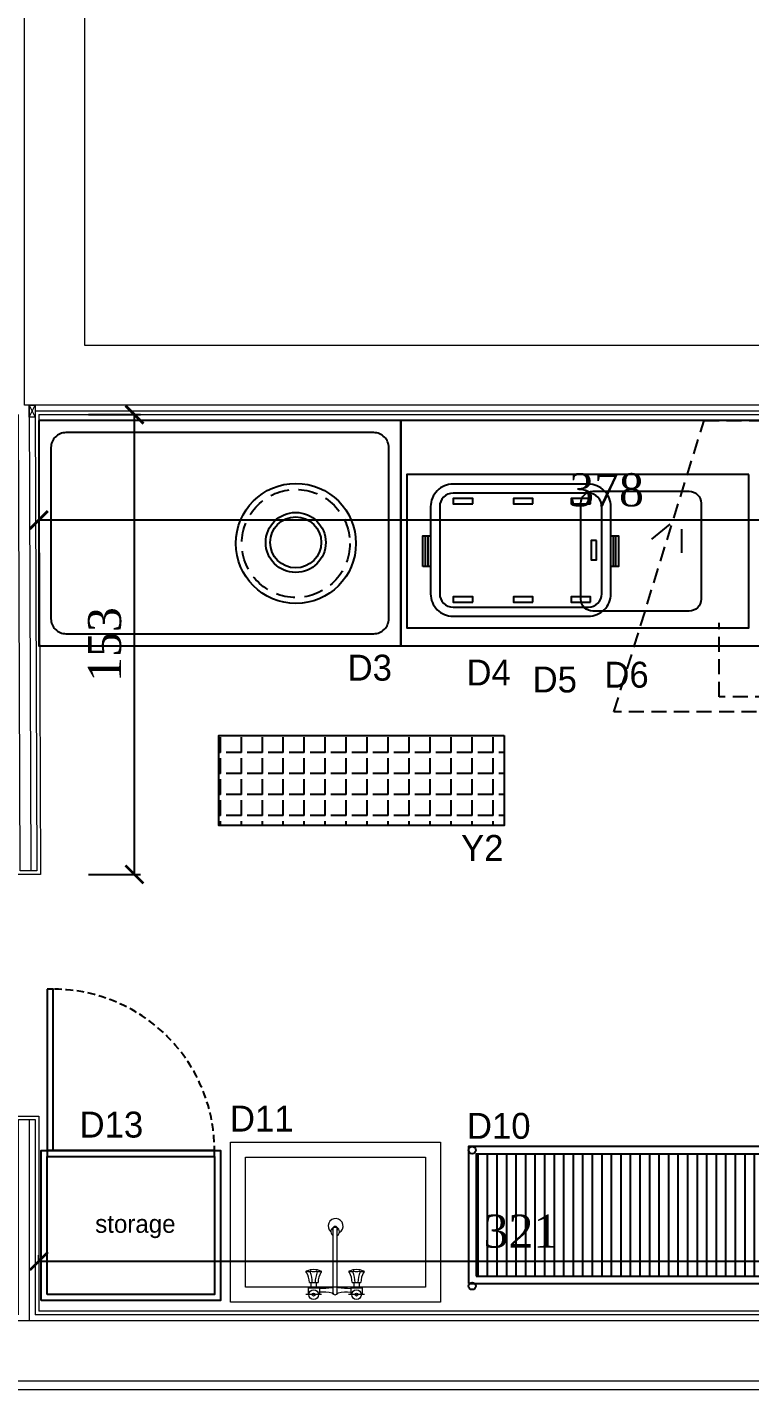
# Model space of a CAD drawing. Header units: millimetres. Extents: x 106699 to 122058, y 158555 to 162844.
# Drawn here: x 113648 to 113888.6, y 161696.4 to 162150.4 of the extents above; entities that cross this region are included whole.
import ezdxf
from ezdxf.enums import TextEntityAlignment as Align

# ---------------------------------------------------------------- set-up
doc = ezdxf.new("R2010")
doc.units = ezdxf.units.MM
doc.linetypes.add('1+1 TİP C$0$1+1 TİP C$0$A BLOK 2+1 TİP A$0$A BLOK 2+1 TİP A$0$A Blok TİP-6 (2+1)$0$HIDDEN', pattern=[9.525, 6.35, -3.175])
doc.linetypes.add('300_Z4_FCD_F03$0$GESTRICHELT', pattern=[0.75, 0.5, -0.25])
for name, color, linetype, lineweight in [('300_Z4_STR_F03$0$AUDIT_D_220920114151-103', 251, 'Continuous', 5), ('no3_mermer gorunus on', 31, 'Continuous', 15), ('Q-SPCQ', 91, 'Continuous', 9)]:
    doc.layers.add(name, color=color, linetype=linetype, lineweight=lineweight)
doc.layers.add('S2000-002 Çizgi', color=7, linetype='Continuous')
doc.styles.add('ROMANSTW', font='georgia.ttf')
doc.styles.get("Standard").update_dxf_attribs({"font": 'arial.ttf'})
doc.styles.add('TAKSİM', font='GOTHIC.TTF', dxfattribs={"height": 20})
doc.dimstyles.new('M1', dxfattribs={"dimtxt": 11, "dimasz": 6, "dimexe": 2, "dimexo": 16, "dimgap": 3, "dimtad": 1, "dimdec": 0, "dimzin": 12, "dimdsep": 46, "dimtxsty": 'ROMANSTW', "dimblk": 'ARCHTICK', "dimcen": 0.09, "dimclrd": 251, "dimclre": 251, "dimclrt": 1, "dimadec": 0, "dimazin": 0, "dimtfac": 1, "dimtdec": 0, "dimtix": 1, "dimtmove": 0, "dimatfit": 3, "dimldrblk": 'ARCHTICK', "dimfxl": 1, "dimtolj": 1, "dimtzin": 0, "dimarcsym": 0})

# ---------------------------------------------------------------- blocks, each defined once
blk = doc.blocks.new('_ArchTick')
at = {"color": 0, "linetype": 'ByBlock', "const_width": 0.15}
blk.add_lwpolyline([(-0.5, -0.5), (0.5, 0.5)], dxfattribs=at)
blk = doc.blocks.new('*D455')
at = {"layer": 'Defpoints', "color": 0, "transparency": 16777216}
for p in [(2453.65, 546.41), (2132.53, 529.74), (2453.65, 529.74)]:
    blk.add_point(p, dxfattribs=at)
at = {"layer": 'S2000-002 Çizgi', "color": 251, "lineweight": -2, "transparency": 16777216}
for p, q in [((2132.53, 545.74), (2132.53, 548.41)), ((2132.53, 546.41), (2453.65, 546.41)), ((2453.65, 545.74), (2453.65, 548.41))]:
    blk.add_line(p, q, dxfattribs=at)
at = {"layer": 'S2000-002 Çizgi', "color": 251, "lineweight": -2, "transparency": 16777216, "xscale": 6, "yscale": 6, "zscale": 6, "rotation": 180}
blk.add_blockref('_ArchTick', (2132.53, 546.41), dxfattribs=at)
at = {"layer": 'S2000-002 Çizgi', "color": 251, "lineweight": -2, "transparency": 16777216, "xscale": 6, "yscale": 6, "zscale": 6}
blk.add_blockref('_ArchTick', (2453.65, 546.41), dxfattribs=at)
at = {"layer": 'S2000-002 Çizgi', "color": 1, "true_color": 0xff0000, "transparency": 16777216, "insert": (2293.09, 556.31), "char_height": 11, "attachment_point": 5, "style": 'ROMANSTW'}
blk.add_mtext('\\A1;321', dxfattribs=at)
blk = doc.blocks.new('*D442')
at = {"layer": 'Defpoints', "color": 0, "transparency": 16777216}
for p in [(2132.53, 812.17), (2510.65, 812.17), (2510.65, 793.37)]:
    blk.add_point(p, dxfattribs=at)
at = {"layer": 'S2000-002 Çizgi', "color": 251, "lineweight": -2, "transparency": 16777216}
for p, q in [((2132.53, 796.17), (2132.53, 791.37)), ((2510.65, 796.17), (2510.65, 791.37)), ((2132.53, 793.37), (2510.65, 793.37))]:
    blk.add_line(p, q, dxfattribs=at)
at = {"layer": 'S2000-002 Çizgi', "color": 251, "lineweight": -2, "transparency": 16777216, "xscale": 6, "yscale": 6, "zscale": 6, "rotation": 180}
blk.add_blockref('_ArchTick', (2132.53, 793.37), dxfattribs=at)
at = {"layer": 'S2000-002 Çizgi', "color": 251, "lineweight": -2, "transparency": 16777216, "xscale": 6, "yscale": 6, "zscale": 6}
blk.add_blockref('_ArchTick', (2510.65, 793.37), dxfattribs=at)
at = {"layer": 'S2000-002 Çizgi', "color": 1, "true_color": 0xff0000, "transparency": 16777216, "insert": (2321.59, 803.33), "char_height": 11, "attachment_point": 5, "style": 'ROMANSTW'}
blk.add_mtext('\\A1;378', dxfattribs=at)
blk = doc.blocks.new('*D473')
at = {"layer": 'Defpoints', "color": 0, "transparency": 16777216}
for p in [(2133.03, 828.46), (2164.36, 828.46), (2133.03, 675.25)]:
    blk.add_point(p, dxfattribs=at)
at = {"layer": 'S2000-002 Çizgi', "color": 251, "lineweight": -2, "transparency": 16777216}
for p, q in [((2149.03, 828.46), (2166.36, 828.46)), ((2164.36, 675.25), (2164.36, 828.46)), ((2149.03, 675.25), (2166.36, 675.25))]:
    blk.add_line(p, q, dxfattribs=at)
at = {"layer": 'S2000-002 Çizgi', "color": 251, "lineweight": -2, "transparency": 16777216, "xscale": 6, "yscale": 6, "zscale": 6}
for p, rotation in [((2164.36, 828.46), 90), ((2164.36, 675.25), 270)]:
    blk.add_blockref('_ArchTick', p, dxfattribs=dict(at, rotation=rotation))
at = {"layer": 'S2000-002 Çizgi', "color": 1, "true_color": 0xff0000, "transparency": 16777216, "insert": (2154.47, 751.85), "char_height": 11, "attachment_point": 5, "rotation": 90, "style": 'ROMANSTW'}
blk.add_mtext('\\A1;153', dxfattribs=at)
blk = doc.blocks.new('143112311')
at = {"layer": 'Q-SPCQ'}
for p, q in [((17067.5, -6864.9), (17067.5, -6811.56)), ((17067.5, -6811.56), (17137.5, -6811.56)), ((17092.83, -6814.08), (17098.15, -6814.08)), ((17093.59, -6816.33), (17093.59, -6814.07)), ((17097.39, -6816.33), (17097.39, -6814.07)), ((17107.11, -6814.08), (17112.43, -6814.08)), ((17107.84, -6816.33), (17107.84, -6814.06)), ((17111.64, -6816.33), (17111.64, -6814.06)), ((17137.5, -6811.56), (17137.5, -6864.9)), ((17072.5, -6859.9), (17072.5, -6816.56)), ((17072.5, -6816.56), (17132.5, -6816.56)), ((17097.39, -6816.33), (17093.59, -6816.33)), ((17096.92, -6818.15), (17094.07, -6818.15)), ((17094.54, -6816.33), (17094.54, -6818.15)), ((17096.44, -6818.15), (17096.44, -6816.33)), ((17101.91, -6814.77), (17101.91, -6835.96)), ((17103.33, -6835.96), (17103.33, -6814.77)), ((17111.64, -6816.33), (17107.84, -6816.33)), ((17111.17, -6818.15), (17108.32, -6818.15)), ((17108.79, -6816.33), (17108.79, -6818.15)), ((17110.69, -6818.15), (17110.69, -6816.33)), ((17132.5, -6816.56), (17132.5, -6859.9)), ((17132.5, -6859.9), (17072.5, -6859.9)), ((17137.5, -6864.9), (17067.5, -6864.9))]:
    blk.add_line(p, q, dxfattribs=at)
for centre, radius in [((17095.49, -6814.08), 1.6), ((17095.49, -6814.08), 0.475), ((17109.77, -6814.08), 1.6), ((17109.77, -6814.08), 0.475)]:
    blk.add_circle(centre, radius, dxfattribs=at)
for centre, radius, start, end in [((17102.62, -6815.55), 1.38, 110.4969, 137.7831), ((17102.62, -6814.77), 0.713, 359.9998, 179.9998), ((17102.62, -6815.55), 1.38, 45.3387, 69.7886), ((17086.79, -6817.87), 7.28, 330.3141, 357.7949), ((17085.93, -6818.15), 9.08, 337.2326, 359.9998), ((17105.05, -6818.15), 9.08, 179.9998, 202.7671), ((17104.19, -6817.87), 7.28, 182.2048, 209.6856), ((17098.82, -6801.27), 13.63, 264.0038, 281.7769), ((17097.77, -6841.92), 25.74, 81.4403, 90.8363), ((17102.62, -6815.55), 1.38, 222.2166, 238.8994), ((17102.62, -6815.55), 1.38, 300.9144, 317.7831), ((17106.62, -6801.55), 13.36, 256.9205, 275.2574), ((17106.92, -6835.03), 18.84, 87.1999, 100.0089), ((17101.04, -6817.87), 7.28, 330.3141, 357.7949), ((17100.18, -6818.15), 9.08, 337.2326, 359.9998), ((17119.3, -6818.15), 9.08, 179.9998, 202.7671), ((17118.44, -6817.87), 7.28, 182.2048, 209.6856), ((17093.12, -6821.71), 0.238, 89.9993, 270.0003), ((17093.83, -6823.58), 1.78, 71.8657, 113.5741), ((17095.49, -6816.25), 6.17, 247.3534, 292.6462), ((17094.54, -6821.71), 0.238, 146.4255, 270.0003), ((17095.49, -6824.74), 2.95, 71.2125, 108.7871), ((17096.44, -6821.71), 0.238, 269.9993, 33.5742), ((17097.15, -6823.58), 1.79, 66.4808, 113.5188), ((17097.87, -6821.71), 0.238, 269.9993, 90.0003), ((17097.87, -6821.71), 0.238, 89.9993, 89.9998), ((17097.87, -6821.71), 0.238, 269.9998, 89.9998), ((17097.87, -6821.71), 0.238, 269.9993, 269.9998), ((17107.37, -6821.71), 0.238, 89.9993, 270.0003), ((17108.08, -6823.58), 1.78, 71.8657, 113.5741), ((17109.74, -6816.25), 6.17, 247.3534, 292.6462), ((17108.79, -6821.71), 0.238, 146.4255, 270.0003), ((17109.74, -6824.74), 2.95, 71.2125, 108.7871), ((17110.69, -6821.71), 0.238, 269.9993, 33.5742), ((17111.4, -6823.58), 1.79, 66.4808, 113.5188), ((17112.12, -6821.71), 0.238, 269.9998, 89.9998), ((17112.12, -6821.71), 0.238, 89.9993, 89.9998), ((17112.12, -6821.71), 0.238, 269.9993, 90.0003), ((17112.12, -6821.71), 0.238, 269.9993, 269.9998), ((17102.45, -6836.96), 2.5, 119.4603, 50.3826), ((17102.62, -6835.06), 1.43, 119.9998, 59.9998), ((17102.62, -6835.96), 0.855, 146.4425, 33.5571), ((17102.62, -6835.96), 0.713, 179.9998, 359.9998)]:
    blk.add_arc(centre, radius, start, end, dxfattribs=at)
blk = doc.blocks.new('A$C0c219aa5')
at = {"color": 4}
for points in [[(187.17, 103.7), (187.17, 50), (189.17, 50), (189.17, 103.7)], [(187.17, 48), (242.87, 48), (242.87, 50), (187.17, 50)], [(187.17, 2), (187.17, 48), (242.87, 48), (242.87, 2)]]:
    blk.add_lwpolyline(points, close=True, dxfattribs=at)
blk.add_lwpolyline([(185.17, 0), (185.17, 50), (244.87, 50), (244.87, 0), (185.17, 0)], dxfattribs=at)
at = {"layer": 'S2000-002 Çizgi', "color": 8, "linetype": '300_Z4_FCD_F03$0$GESTRICHELT', "ltscale": 5, "true_color": 0x7a7a7a}
blk.add_arc((189.17, 50), 53.71, 358.9332, 91.0668, dxfattribs=at)
at = {"color": 4, "insert": (229.9, 28.55, -0.07), "char_height": 6, "width": 229.8961, "attachment_point": 3}
blk.add_mtext('{\\fManrope Light|b0|i0|c162|p2;storage}', dxfattribs=at)
blk = doc.blocks.new('A$C40B23311')
for p, q in [((16.56, 64.24), (26.8, 64.24)), ((16.56, 63.42), (26.8, 63.42)), ((16.56, 1.67), (26.8, 1.67)), ((16.56, 0.85), (26.8, 0.85))]:
    blk.add_line(p, q)
for points in [[(16.56, 65.14), (26.8, 65.14), (26.8, 62.57), (16.56, 62.57)], [(4.67, 48.55), (6.45, 48.55), (6.45, 55.03), (4.67, 55.03)], [(37.47, 48.55), (39.25, 48.55), (39.25, 55.03), (37.47, 55.03)], [(4.67, 28.53), (6.45, 28.53), (6.45, 35.01), (4.67, 35.01)], [(37.47, 28.53), (39.25, 28.53), (39.25, 35.01), (37.47, 35.01)], [(4.67, 9.28), (6.45, 9.28), (6.45, 15.77), (4.67, 15.77)], [(37.47, 9.28), (39.25, 9.28), (39.25, 15.77), (37.47, 15.77)], [(25.24, 7.33), (25.24, 9.12), (18.75, 9.12), (18.75, 7.33)], [(16.56, 2.57), (26.8, 2.57), (26.8, 0), (16.56, 0)]]:
    blk.add_lwpolyline(points, close=True)
for points in [[(44, 10.02), (44, 55.12, 0.414214), (36.55, 62.57), (7.45, 62.57, 0.414214), (0, 55.12), (0, 10.02, 0.414214), (7.45, 2.57), (36.55, 2.57, 0.414214)], [(41, 10.02), (41, 55.12, 0.414214), (36.55, 59.57), (7.45, 59.57, 0.414214), (3, 55.12), (3, 10.02, 0.414214), (7.45, 5.57), (36.55, 5.57, 0.414214)]]:
    blk.add_lwpolyline(points, format="xyb", close=True)
blk = doc.blocks.new('A$Cda6c0cda')
at = {"layer": 'S2000-002 Çizgi', "true_color": 0x7a7a7a}
h = blk.add_hatch(dxfattribs=at)
h.set_pattern_fill('ANGLE', color=8, angle=90)
h.set_pattern_definition([(90, (6918.654, -2134.014), (-6.985, -1e-14), [5.08, -1.905]), (180, (6918.654, -2134.014), (9e-15, -6.985), [5.08, -1.905])])
h.paths.add_polyline_path([(1305.62, 162.28), (1305.62, 192.28), (1400.62, 192.28), (1400.62, 162.28)])
h = blk.add_hatch(dxfattribs=at)
h.set_pattern_fill('ANSI31', color=8, angle=45)
h.set_pattern_definition([(90, (520.502, 1000.0524), (-3.175, 9e-16), [])])
h.paths.add_polyline_path([(1558.7, 12.09), (1558.7, 52.79), (1391.3, 52.79), (1391.3, 12.09)])
at = {"color": 4}
for p, q in [((1455.78, 262.62, 0.04), (1449.68, 257.61, 0.04)), ((1459.69, 260.95, 0.04), (1459.69, 253.06, 0.04))]:
    blk.add_line(p, q, dxfattribs=at)
for points in [[(1245.68, 297.16), (1245.68, 222.16), (1366.21, 222.16), (1366.21, 297.16)], [(1391.3, 12.09), (1558.7, 12.09), (1558.7, 52.79), (1391.3, 52.79)]]:
    blk.add_lwpolyline(points, close=True, dxfattribs=at)
at = {"color": 4, "elevation": 0.04}
for points in [[(1486.21, 297.16), (1366.21, 297.16), (1366.21, 222.16), (1486.21, 222.16)], [(1482.18, 279.16), (1368.18, 279.16), (1368.18, 228.16), (1482.18, 228.16)]]:
    blk.add_lwpolyline(points, close=True, dxfattribs=at)
at = {"color": 4}
blk.add_lwpolyline([(1249.68, 288.16), (1249.68, 231.16, 0.414214), (1254.68, 226.16), (1357.21, 226.16, 0.414214), (1362.21, 231.16), (1362.21, 288.16, 0.414214), (1357.21, 293.16), (1254.68, 293.16, 0.414214)], format="xyb", close=True, dxfattribs=at)
at = {"color": 4, "elevation": 0.04}
blk.add_lwpolyline([(1462.21, 233.66), (1430.21, 233.66, -0.414214), (1426.21, 237.66), (1426.21, 269.66, -0.414214), (1430.21, 273.66), (1462.21, 273.66, -0.414214), (1466.21, 269.66), (1466.21, 237.66, -0.414214)], format="xyb", close=True, dxfattribs=at)
at = {"color": 4}
blk.add_lwpolyline([(1388.8, 9.59), (1561.2, 9.59), (1561.2, 55.29), (1388.8, 55.29), (1388.8, 9.59)], dxfattribs=at)
at = {"color": 163, "true_color": 0x407dbf}
blk.add_circle((1331.27, 256.24, 0.04), 20, dxfattribs=at)
at = {"color": 163, "linetype": '1+1 TİP C$0$1+1 TİP C$0$A BLOK 2+1 TİP A$0$A BLOK 2+1 TİP A$0$A Blok TİP-6 (2+1)$0$HIDDEN', "true_color": 0x407dbf}
blk.add_circle((1331.27, 256.24, 0.04), 18, dxfattribs=at)
at = {"color": 4}
for centre, radius in [((1331.21, 256.57), 10), ((1331.21, 256.57), 8.5), ((1390, 54.09), 1.2), ((1390, 8.79), 1.2)]:
    blk.add_circle(centre, radius, dxfattribs=at)
at = {"layer": 'S2000-002 Çizgi', "color": 8, "linetype": '300_Z4_FCD_F03$0$GESTRICHELT', "ltscale": 10, "true_color": 0x7a7a7a}
blk.add_lwpolyline([(1537.21, 200.16), (1437.21, 200.16), (1467.21, 297.16), (1567.21, 297.16)], close=True, dxfattribs=at)
at = {"layer": 'S2000-002 Çizgi', "color": 8, "linetype": '300_Z4_FCD_F03$0$GESTRICHELT', "ltscale": 10, "true_color": 0x7a7a7a, "elevation": 0.04}
blk.add_lwpolyline([(1496.79, 205.16), (1472.21, 205.16), (1472.21, 229.74)], dxfattribs=at)
at = {"layer": 'S2000-002 Çizgi', "color": 8, "true_color": 0x7a7a7a}
blk.add_lwpolyline([(1400.62, 192.28), (1400.62, 162.28), (1305.62, 162.28), (1305.62, 192.28)], close=True, dxfattribs=at)
at = {"rotation": 90}
blk.add_blockref('A$C40B23311', (1438.73, 231.98, 0.04), dxfattribs=at)
blk.add_blockref('A$C0c219aa5', (1061.29, 3.99))
at = {"layer": 'no3_mermer gorunus on', "color": 3, "rotation": 179.9999999999984}
blk.add_blockref('143112311', (18446.96, -6808.15), dxfattribs=at)
at = {"style": 'TAKSİM'}
for s, p in [('D3', (1355.88, 210.53, 0.01)), ('D4', (1395.47, 208.91, 0.01)), ('D5', (1417.5, 206.59, 0.01)), ('D6', (1441.4, 208.19, 0.01)), ('Y2', (1393.34, 150.46)), ('D11', (1319.9, 60.27, 0)), ('D13', (1269.82, 58.27, 0)), ('D10', (1398.84, 57.85, 0))]:
    blk.add_text(s, height=8.64, dxfattribs=at).set_placement(p, align=Align.CENTER)
blk = doc.blocks.new('A$Ce99efe13')
at = {"layer": '300_Z4_STR_F03$0$AUDIT_D_220920114151-103', "color": 251, "lineweight": 9, "true_color": 0x5c5c5c}
for points in [[(385.99, 1088.46), (385.99, 1108.46), (1645.88, 1108.46), (1645.88, 548.58), (2011.73, 548.58), (2011.73, 528.58), (1625.88, 528.58), (1625.88, 1088.46), (385.99, 1088.46)], [(1627.48, 528.58), (1627.98, 373.36)], [(1630.68, 525.38), (1631.18, 372.16), (1623.18, 372.16), (1622.68, 525.38)], [(2010, 436.73), (2010, 526.58), (1629.48, 526.58), (1629.98, 373.36), (1624.38, 373.36), (1623.88, 525.38)], [(1630.68, 525.38), (2008.8, 525.38), (2008.8, 436.73)], [(2021, 291.46), (2043, 291.46), (2043, 200.46), (388.88, 200.46)], [(1622.68, 226.66), (1622.68, 291.66), (1630.68, 291.66), (1630.68, 226.66)], [(2015, 291.61), (1951.8, 291.66), (1951.8, 226.66), (1630.68, 226.66)], [(1623.88, 225.46), (1623.88, 290.46), (1629.48, 290.46), (1629.48, 225.46)], [(1627.48, 290.46), (1627.48, 223.46)], [(2015, 290.41), (1953, 290.46), (1953, 225.46), (1629.48, 225.46)], [(1253.5, 203.46), (1955, 203.46), (1955, 223.46), (1253.5, 223.46), (1253.5, 203.46)]]:
    blk.add_lwpolyline(points, dxfattribs=at)
at = {"layer": '300_Z4_STR_F03$0$AUDIT_D_220920114151-103', "color": 251, "lineweight": 9, "true_color": 0x5c5c5c, "elevation": 0.07}
blk.add_lwpolyline([(1627.48, 524.58), (1627.48, 528.58), (1629.48, 528.58), (1629.48, 524.58), (1627.48, 524.58), (1629.48, 528.58), (1627.48, 528.58), (1629.48, 524.58)], dxfattribs=at)
at = {"layer": 'S2000-002 Çizgi'}
blk.add_blockref('A$Cda6c0cda', (385, 226.22), dxfattribs=at)
dim = blk.add_linear_dim(base=(1662.51, 525.38), p1=(1631.18, 372.18), p2=(1631.18, 525.38), angle=90, dimstyle='M1', dxfattribs=at)
dim.commit()
dim.dimension.update_dxf_attribs({"geometry": '*D473', "text_midpoint": (1652.61, 448.78), "insert": (-501.85, -303.08)})
for base, p1, p2, picture, middle in [((2008.8, 490.3), (1630.68, 509.09), (2008.8, 509.09), '*D442', (1819.74, 500.26)), ((1951.8, 243.34), (1630.68, 226.66), (1951.8, 226.66), '*D455', (1791.24, 253.23))]:
    dim = blk.add_linear_dim(base=base, p1=p1, p2=p2, dimstyle='M1', dxfattribs=at)
    dim.commit()
    dim.dimension.update_dxf_attribs({"geometry": picture, "text_midpoint": middle, "insert": (-501.85, -303.08)})

msp = doc.modelspace()

# ---------------------------------------------------------------- block references
at = {"layer": 'S2000-002 Çizgi'}
msp.add_blockref('A$Ce99efe13', (112021.19, 161495.93), dxfattribs=at)

doc.saveas('drawing.dxf')
